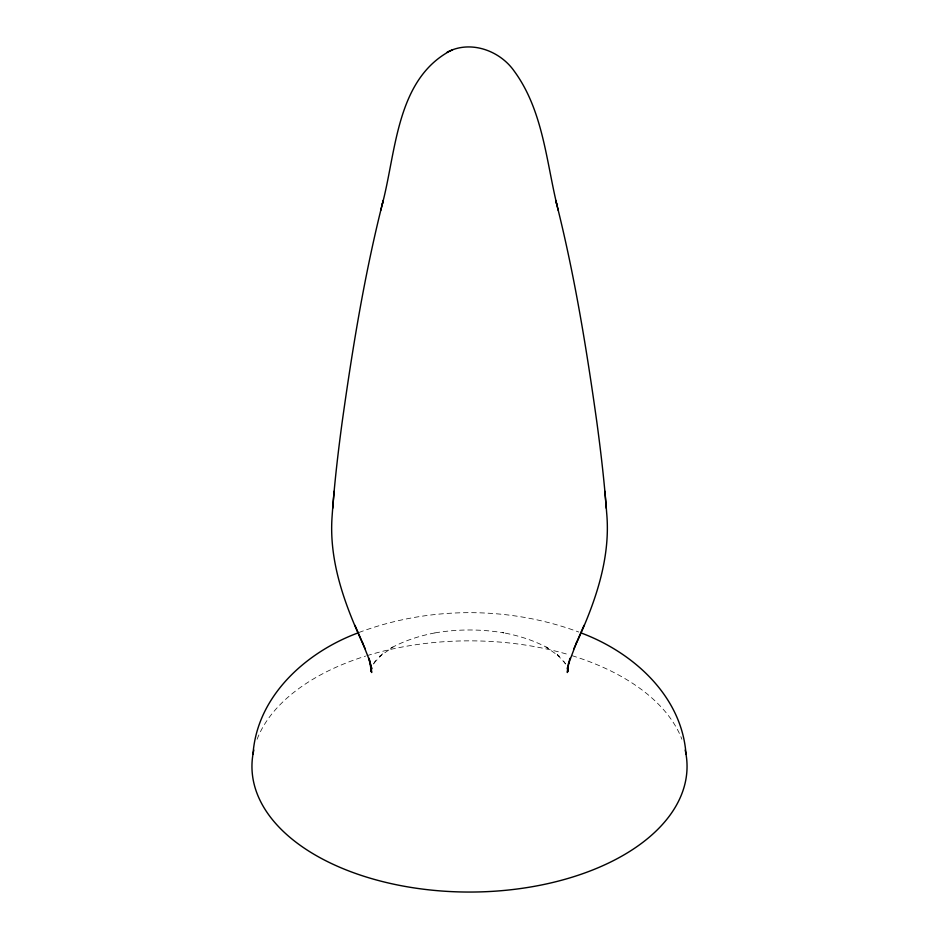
<?xml version="1.0" encoding="UTF-8"?>
<svg xmlns="http://www.w3.org/2000/svg" width="939" height="939" viewBox="0 0 939 939"><rect width="100%" height="100%" fill="white"/><g stroke="black" fill="none" stroke-linecap="round" stroke-linejoin="round"><path stroke-width="0.7" stroke-dasharray="4.7 3.52" d="M373.534 664.026L375.553 660.774L373.358 663.779L382.983 653.391L379.509 656.502L392.972 647.03L389.462 648.919C404.04 640.656 420.203 635.574 436.647 632.593L435.027 632.886C457.798 629.013 481.202 629.013 503.973 632.886L502.353 632.593C518.798 635.574 534.96 640.656 549.538 648.919L546.029 647.03L559.491 656.502L556.017 653.391L565.642 663.779L563.447 660.774L565.466 664.026M358.898 632.499C428.97 606.242 508.645 606.019 578.811 632.053M257.11 739.263A217.555 125.603 0 0 1 365.611 656.091M366.949 655.68A217.555 125.603 0 0 1 569.351 654.859M572.051 655.68A217.555 125.603 0 0 1 681.89 739.263"/><path stroke-width="1.41" d="M449.793 51.093C395.894 80.484 396.199 152.811 382.009 205.254L383.276 200.324C364.731 273.179 352.63 347.512 342.183 421.916C337.911 453.514 334.237 485.205 332.054 517.013C328.826 563.306 345.975 607.721 365.212 648.884M332.688 508.363L334.131 491.226M371.398 668.568L371.163 671.35L371.175 666.96L371.644 672.524L369.039 658.286L371.738 668.803L368.91 658.932L362.618 642.898M253.002 754.134C257.098 696.081 305.832 652.405 357.595 633.062M371.105 669.93L371.457 667.171M568.694 663.216L567.356 672.524L567.825 666.96L567.837 671.35L567.602 668.568M380.671 210.512L381.962 205.512M567.262 668.803L569.961 658.286M568.506 663.943L576.382 642.898M573.788 648.884C593.683 606.512 611.113 560.466 606.653 512.788C604.423 482.4 600.901 452.117 596.817 421.916C586.37 347.512 574.269 273.179 555.724 200.324L556.991 205.254C546.122 159.783 542.683 109.91 514.161 71.047C499.595 50.307 470.169 39.849 446.999 52.291M581.276 631.736L576.194 643.332M581.417 631.348L584.058 625.315M450.145 50.952L452.551 49.92M581.405 633.062C633.168 652.405 681.902 696.081 685.998 754.134M362.806 643.332L357.724 631.736M354.942 625.315L357.583 631.348M557.038 205.512L558.329 210.512M567.543 667.171L567.895 669.93M604.857 491.226L606.312 508.363M685.188 750.061A217.555 125.603 0 0 1 469.5 892.05A217.555 125.603 0 0 1 253.812 750.061"/></g></svg>
